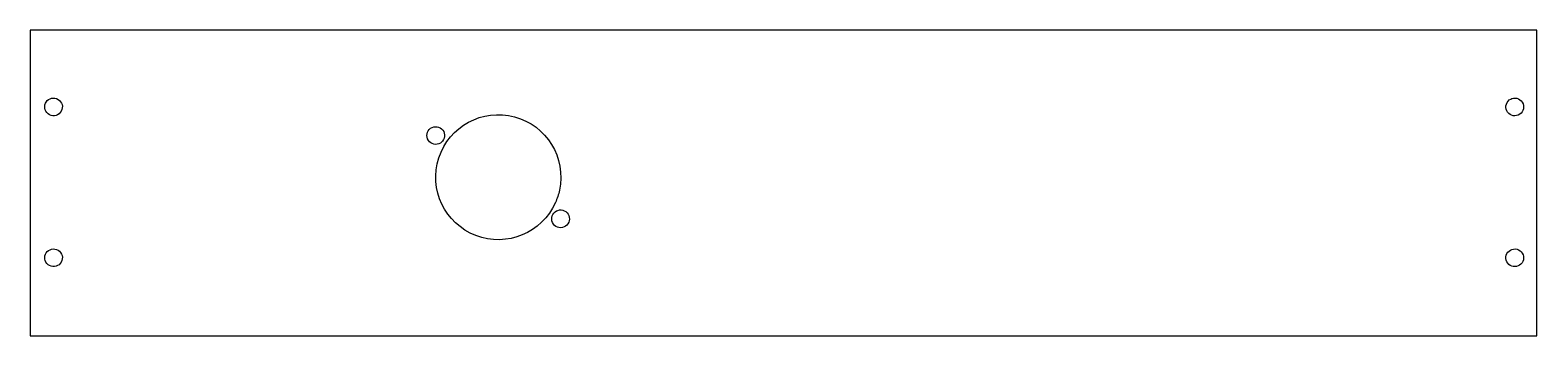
# Model space of a CAD drawing. Header units: millimetres. Extents: x 0 to 290, y 0 to 59.
import ezdxf

# ---------------------------------------------------------------- set-up
doc = ezdxf.new("R2010")
doc.units = ezdxf.units.MM
doc.layers.get('0').update_dxf_attribs({"color": 70})

msp = doc.modelspace()

# ---------------------------------------------------------------- linework, layer by layer
msp.add_lwpolyline([(289.75, 58.75), (0, 58.75), (0, 0), (289.75, 0)], close=True)
for points in [[(3.0822, 44.938, -27.338639477), (2.96072, 44.7216)], [(284.951, 45.6089, -27.522895232), (284.723, 45.5119)], [(101.008, 25.5988, -19.027424182), (101.787, 27.9947, -0.052204265)], [(78.8856, 37.0489, -27.376405964), (79.0874, 37.1933)], [(101.451, 24.1089, -27.52289523), (101.223, 24.0119)], [(3.0822, 15.938, -27.338639477), (2.96072, 15.7216)], [(284.951, 13.3911, -27.361228594), (285.191, 13.3283)]]:
    msp.add_lwpolyline(points, format="xyb", close=True)

doc.saveas('drawing.dxf')
